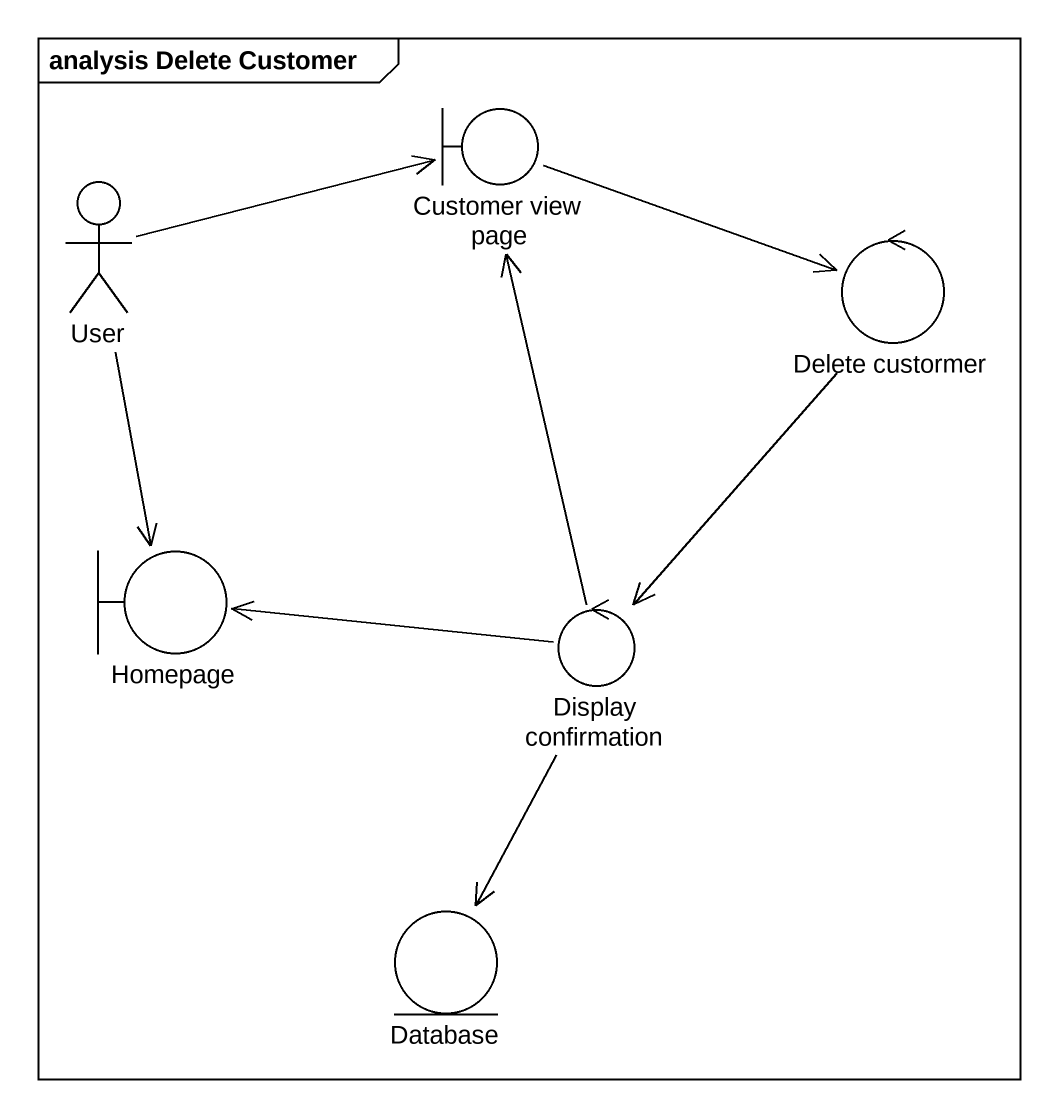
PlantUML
@startuml
mainframe analysis Delete Customer
boundary "Customer view page" as Customer_view_page
actor User
control "Delete custormer" as Delete_custormer
boundary Homepage
control "Display confirmation" as Display_confirmation
entity "Database" as Database_
Customer_view_page -right-> Delete_custormer
User -right-> Customer_view_page
User --> Homepage
Delete_custormer --> Display_confirmation
Display_confirmation -up-> Customer_view_page
Display_confirmation -left-> Homepage
Display_confirmation --> Database_
@enduml
